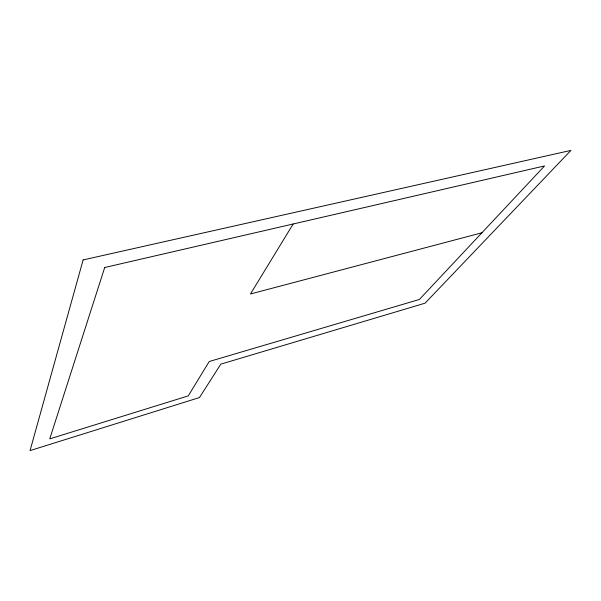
<?xml version="1.0" encoding="UTF-8"?>
<svg xmlns="http://www.w3.org/2000/svg" width="601" height="601" viewBox="0 0 601 601"><rect width="100%" height="100%" fill="white"/><g stroke="black" fill="none" stroke-linecap="round" stroke-linejoin="round"><path stroke-width="0.9" d="M293.183 223.985L250.459 293.979L481.904 232.79M83.118 259.925L30.05 450.607L199.464 397.554L220.807 364.153L425.072 303.174L570.95 150.393L83.118 259.925M104.702 267.513L49.748 438.865L188.263 395.879L209.246 361.501L419.408 299.463L544.566 165.936L104.702 267.513"/></g></svg>
